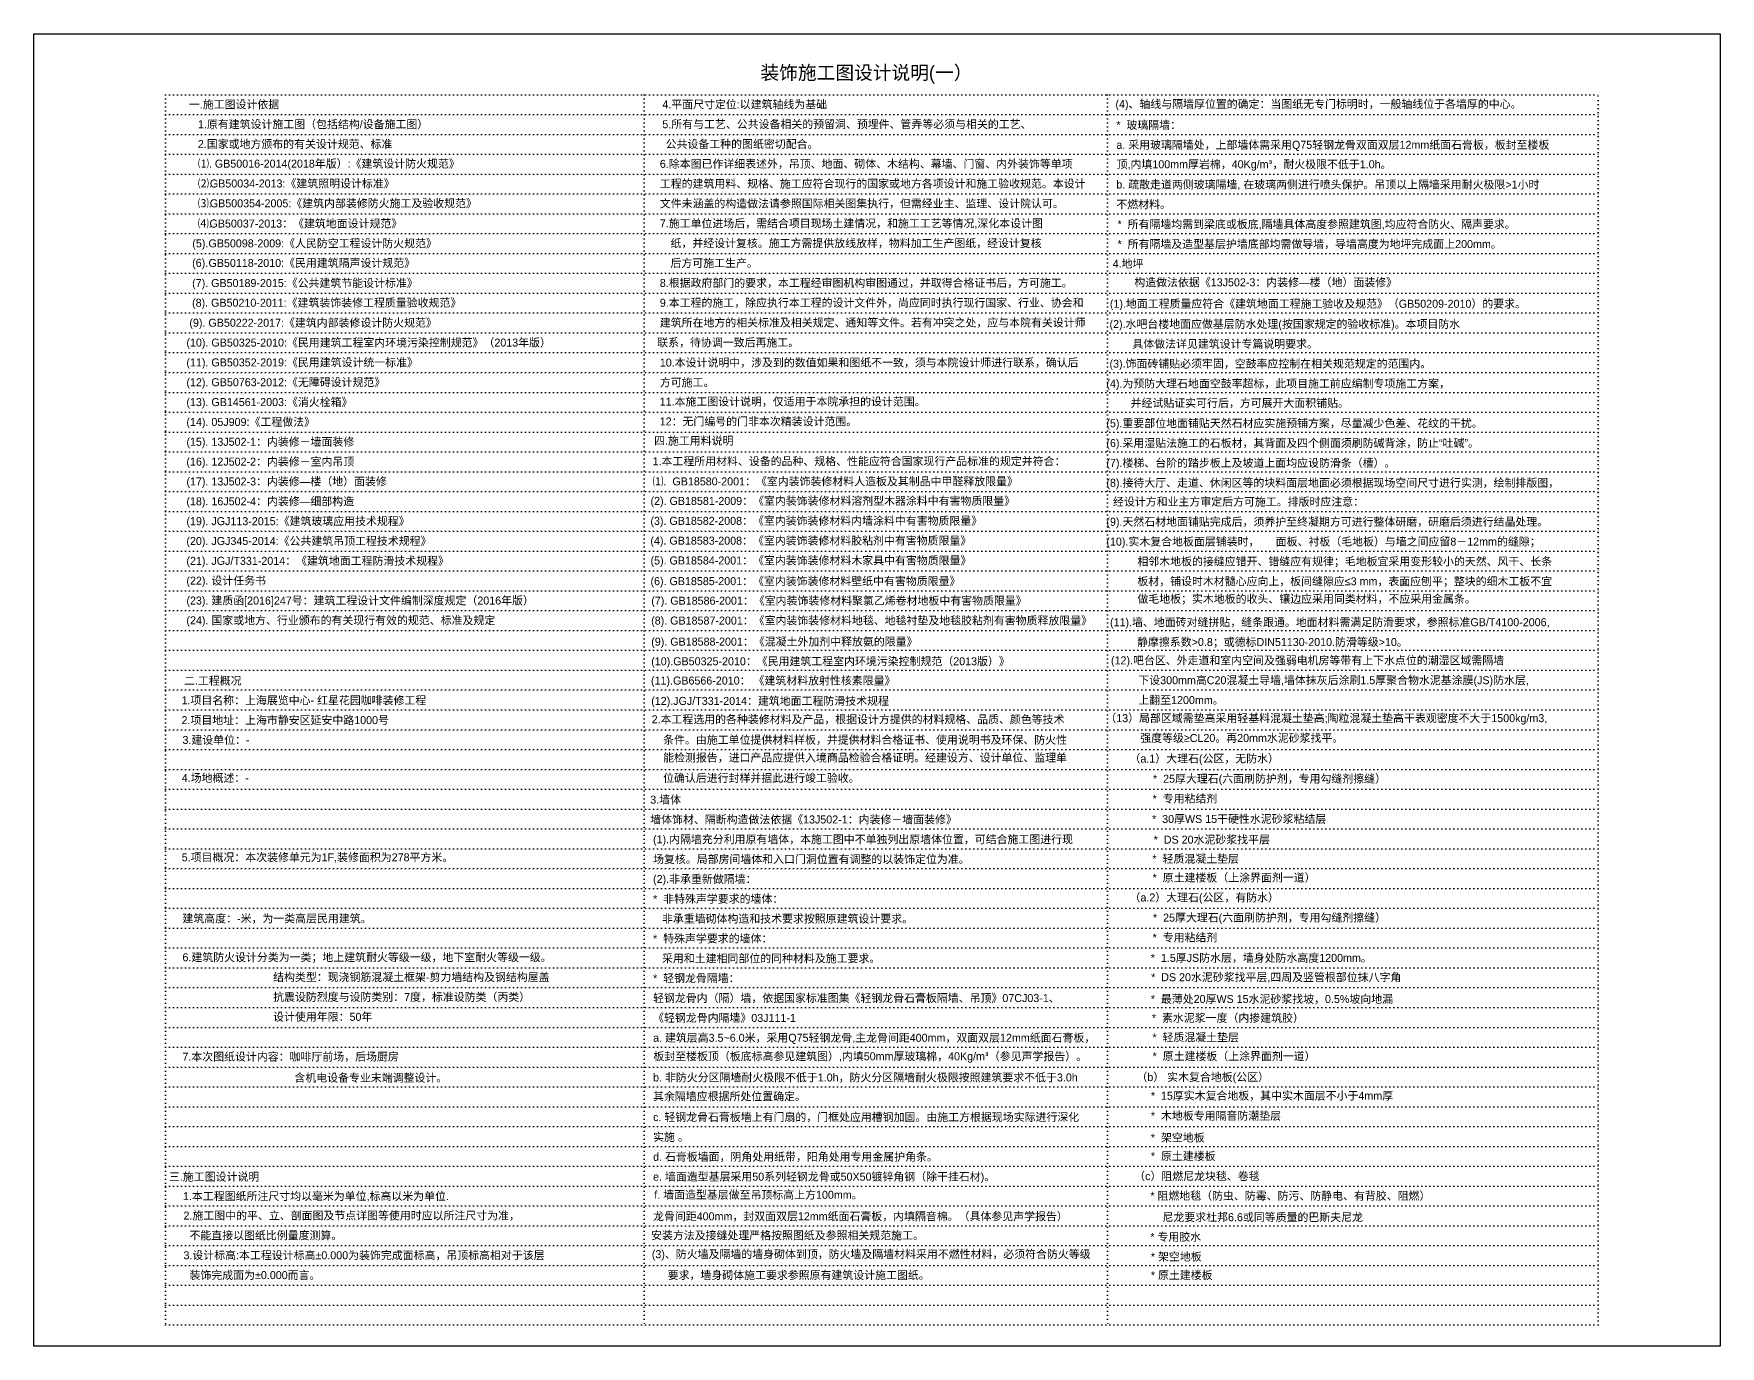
# Model space of a CAD drawing. Header units: millimetres. Extents: x 33357 to 35831, y 3615 to 4189.
# Drawn here: x 33357 to 34095, y 3615 to 4189 of the extents above; entities that cross this region are included whole.
import ezdxf

# ---------------------------------------------------------------- set-up
doc = ezdxf.new("R2010")
doc.units = ezdxf.units.MM
doc.linetypes.add('ACAD_ISO07W100', pattern=[3.5, 0.5, -3])
for name, color, linetype in [('C—图框—文字', 40, 'Continuous'), ('I—平面—填充01(线状)', 8, 'Continuous'), ('I—平面—文字', 40, 'Continuous')]:
    doc.layers.add(name, color=color, linetype=linetype)
doc.styles.add('300', font='SIMYOU.TTF')
doc.styles.add('XD2008', font='SIMYOU.TTF', dxfattribs={"width": 0.7})
doc.styles.add('幼圆', font='SIMYOU.TTF', dxfattribs={"width": 0.7})

msp = doc.modelspace()

# ---------------------------------------------------------------- linework, layer by layer
at = {"layer": 'Defpoints'}
msp.add_lwpolyline([(33357.12, 4189.13), (34094.72, 4189.13), (34094.72, 3615.13), (33357.12, 3615.13)], close=True, dxfattribs=at)
at = {"layer": 'I—平面—填充01(线状)', "linetype": 'ACAD_ISO07W100', "ltscale": 0.5}
for p, q in [((33414.71, 4162.46), (34041.38, 4162.46)), ((33414.71, 4162.46), (33414.71, 3624.44)), ((33624.13, 4162.46), (33624.13, 3624.44)), ((33826.74, 4162.46), (33826.74, 3624.44)), ((34041.38, 3624.44), (34041.38, 4162.46)), ((33414.71, 4153.78), (34041.38, 4153.78)), ((33414.71, 4145.1), (34041.38, 4145.1)), ((33414.71, 4136.42), (34041.38, 4136.42)), ((33414.71, 4127.75), (34041.38, 4127.75)), ((33414.71, 4119.07), (34041.38, 4119.07)), ((33414.71, 4110.39), (34041.38, 4110.39)), ((33414.71, 4101.71), (34041.38, 4101.71)), ((33414.71, 4093.03), (34041.38, 4093.03)), ((33414.71, 4084.36), (34041.38, 4084.36)), ((33414.71, 4075.68), (34041.38, 4075.68)), ((33414.71, 4067), (34041.38, 4067)), ((33414.71, 4058.32), (34041.38, 4058.32)), ((33414.71, 4049.65), (34041.38, 4049.65)), ((33414.71, 4040.97), (34041.38, 4040.97)), ((33414.71, 4032.29), (34041.38, 4032.29)), ((33414.71, 4023.61), (34041.38, 4023.61)), ((33414.71, 4014.94), (34041.38, 4014.94)), ((33414.71, 4006.26), (34041.38, 4006.26)), ((33414.71, 3997.58), (34041.38, 3997.58)), ((33414.71, 3988.9), (34041.38, 3988.9)), ((33414.71, 3980.22), (34041.38, 3980.22)), ((33414.71, 3971.55), (34041.38, 3971.55)), ((33414.71, 3962.87), (34041.38, 3962.87)), ((33414.71, 3954.19), (34041.38, 3954.19)), ((33414.71, 3945.51), (34041.38, 3945.51)), ((33414.71, 3936.84), (34041.38, 3936.84)), ((33414.71, 3928.16), (34041.38, 3928.16)), ((33414.71, 3919.48), (34041.38, 3919.48)), ((33414.71, 3910.8), (34041.38, 3910.8)), ((33414.71, 3902.13), (34041.38, 3902.13)), ((33414.71, 3893.45), (34041.38, 3893.45)), ((33414.71, 3884.77), (34041.38, 3884.77)), ((33414.71, 3876.09), (34041.38, 3876.09)), ((33414.71, 3867.41), (34041.38, 3867.41)), ((33414.71, 3858.74), (34041.38, 3858.74)), ((33414.71, 3850.06), (34041.38, 3850.06)), ((33414.71, 3841.38), (34041.38, 3841.38)), ((33414.71, 3832.7), (34041.38, 3832.7)), ((33414.71, 3824.03), (34041.38, 3824.03)), ((33414.71, 3815.35), (34041.38, 3815.35)), ((33414.71, 3806.67), (34041.38, 3806.67)), ((33414.71, 3797.99), (34041.38, 3797.99)), ((33414.71, 3789.31), (34041.38, 3789.31)), ((33414.71, 3780.64), (34041.38, 3780.64)), ((33414.71, 3771.96), (34041.38, 3771.96)), ((33414.71, 3763.28), (34041.38, 3763.28)), ((33414.71, 3763.28), (34041.38, 3763.28)), ((33414.71, 3754.6), (34041.38, 3754.6)), ((33414.71, 3745.93), (34041.38, 3745.93)), ((33414.71, 3737.25), (34041.38, 3737.25)), ((33414.71, 3728.57), (34041.38, 3728.57)), ((33414.71, 3719.89), (34041.38, 3719.89)), ((33414.71, 3711.22), (34041.38, 3711.22)), ((33414.71, 3702.54), (34041.38, 3702.54)), ((33414.71, 3693.86), (34041.38, 3693.86)), ((33414.71, 3685.18), (34041.38, 3685.18)), ((33414.71, 3676.5), (34041.38, 3676.5)), ((33414.71, 3667.83), (34041.38, 3667.83)), ((33414.71, 3659.15), (34041.38, 3659.15)), ((33414.71, 3650.47), (34041.38, 3650.47)), ((33414.71, 3641.79), (34041.38, 3641.79)), ((33414.71, 3633.12), (34041.38, 3633.12)), ((33414.71, 3624.44), (34041.38, 3624.44))]:
    msp.add_line(p, q, dxfattribs=at)

# ---------------------------------------------------------------- texts
at = {"layer": 'C—图框—文字'}
for s, height, style, p in [('装饰施工图设计说明(一）', 6, '幼圆', (33674.97, 4169.12)), ('一.施工图设计依据', 3.5, '幼圆', (33424.97, 4156.46)), ('4.平面尺寸定位:以建筑轴线为基础', 3.5, '幼圆', (33632.04, 4156.48)), ('(4)、轴线与隔墙厚位置的确定：当图纸无专门标明时，一般轴线位于各墙厚的中心。', 3.5, '幼圆', (33830.2, 4156.63)), ('5.所有与工艺、公共设备相关的预留洞、预埋件、管弄等必须与相关的工艺、', 3.5, '幼圆', (33632.04, 4147.8)), ('*  玻璃隔墙：', 3.5, '300', (33830.59, 4147.46)), ('  公共设备工种的图纸密切配合。', 3.5, '幼圆', (33630.88, 4139.13)), ('a. 采用玻璃隔墙处，上部墙体需采用Q75轻钢龙骨双面双层12mm纸面石膏板，板封至楼板', 3.5, '300', (33830.59, 4138.79)), ('6.除本图已作详细表述外，吊顶、地面、砌体、木结构、幕墙、门窗、内外装饰等单项', 3.5, '幼圆', (33630.94, 4130.46)), ('工程的建筑用料、规格、施工应符合现行的国家或地方各项设计和施工验收规范。本设计', 3.5, '幼圆', (33630.94, 4121.79)), ('b. 疏散走道两侧玻璃隔墙, 在玻璃两侧进行喷头保护。吊顶以上隔墙采用耐火极限>1小时', 3.5, '300', (33830.59, 4121.43)), ('文件未涵盖的构造做法请参照国际相关图集执行，但需经业主、监理、设计院认可。', 3.5, '幼圆', (33630.94, 4113.11)), ('不燃材料。', 3.5, '300', (33830.59, 4112.75)), ('7.施工单位进场后，需结合项目现场土建情况，和施工工艺等情况,深化本设计图', 3.5, '幼圆', (33630.94, 4104.43)), ('*  所有隔墙均需到梁底或板底,隔墙具体高度参照建筑图,均应符合防火、隔声要求。', 3.5, '300', (33831.12, 4104.08)), ('纸，并经设计复核。施工方需提供放线放样，物料加工生产图纸，经设计复核', 3.5, '幼圆', (33635.61, 4095.75)), ('*  所有隔墙及造型基层护墙底部均需做导墙，导墙高度为地坪完成面上200mm。', 3.5, '幼圆', (33831.12, 4095.4)), ('后方可施工生产。', 3.5, '幼圆', (33635.61, 4087.08)), ('4.地坪', 3.5, '300', (33829, 4086.79)), ('8.根据政府部门的要求，本工程经审图机构审图通过，并取得合格证书后，方可施工。', 3.5, '幼圆', (33630.94, 4078.4)), ('9.本工程的施工，除应执行本工程的设计文件外，尚应同时执行现行国家、行业、协会和', 3.5, '幼圆', (33630.94, 4069.72)), ('建筑所在地方的相关标准及相关规定、通知等文件。若有冲突之处，应与本院有关设计师', 3.5, '幼圆', (33630.94, 4061.04)), ('(2).水吧台楼地面应做基层防水处理(按国家规定的验收标准)。本项目防水', 3.5, '幼圆', (33827.6, 4060.42)), (' 联系，待协调一致后再施工。', 3.5, '幼圆', (33628.51, 4052.36)), ('具体做法详见建筑设计专篇说明要求。', 3.5, '幼圆', (33837.59, 4051.74)), ('10.本设计说明中，涉及到的数值如果和图纸不一致，须与本院设计师进行联系，确认后', 3.5, '幼圆', (33630.94, 4043.56)), ('(3).饰面砖铺贴必须牢固，空鼓率应控制在相关规范规定的范围内。', 3.5, '幼圆', (33827.6, 4043.07)), ('方可施工。', 3.5, '幼圆', (33630.94, 4034.88)), (' (4).为预防大理石地面空鼓率超标，此项目施工前应编制专项施工方案，', 3.5, '幼圆', (33824.95, 4034.39)), ('11.本施工图设计说明，仅适用于本院承担的设计范围。', 3.5, '幼圆', (33630.88, 4026.49)), ('并经试贴证实可行后，方可展开大面积铺贴。', 3.5, '幼圆', (33836.84, 4025.88)), ('12：无门编号的门非本次精装设计范围。', 3.5, '幼圆', (33630.88, 4017.81)), (' (5).重要部位地面铺贴天然石材应实施预铺方案，尽量减少色差、花纹的干扰。', 3.5, '幼圆', (33824.95, 4017.03)), ('四.施工用料说明', 3.5, '幼圆', (33628.43, 4009.39)), (' (6).采用湿贴法施工的石板材，其背面及四个侧面须刷防碱背涂，防止“吐碱”。', 3.5, '幼圆', (33824.95, 4008.36)), ('1.本工程所用材料、设备的品种、规格、性能应符合国家现行产品标准的规定并符合：', 3.5, '幼圆', (33627.77, 4000.41)), (' (7).楼梯、台阶的踏步板上及坡道上面均应设防滑条（槽）。', 3.5, '幼圆', (33824.95, 3999.68)), (' (8).接待大厅、走道、休闲区等的块料面层地面必须根据现场空间尺寸进行实测，绘制排版图，', 3.5, '幼圆', (33824.95, 3991)), ('       经设计方和业主方审定后方可施工。排版时应注意：', 3.5, '幼圆', (33820.02, 3982.72)), (' (9).天然石材地面铺贴完成后，须养护至终凝期方可进行整体研磨，研磨后须进行结晶处理。', 3.5, '幼圆', (33824.95, 3973.95)), (' (10).实木复合地板面层铺装时，', 3.5, '幼圆', (33824.95, 3965.27)), ('面板、衬板（毛地板）与墙之间应留8－12mm的缝隙；', 3.5, '幼圆', (33900.28, 3965.27)), ('相邻木地板的接缝应错开、错缝应有规律；毛地板宜采用变形较小的天然、风干、长条', 3.5, '幼圆', (33839.8, 3956.59)), ('(22). 设计任务书', 3.5, '300', (33423.9, 3948.18)), ('板材，铺设时木材髓心应向上，板间缝隙应≤3 mm，表面应刨平；整块的细木工板不宜', 3.5, '幼圆', (33839.8, 3947.91)), ('(23). 建质函[2016]247号：建筑工程设计文件编制深度规定（2016年版）', 3.5, '300', (33423.9, 3939.5)), ('做毛地板；实木地板的收头、镶边应采用同类材料，不应采用金属条。', 3.5, '幼圆', (33839.8, 3940.21)), ('(24). 国家或地方、行业颁布的有关现行有效的规范、标准及规定', 3.5, '300', (33423.9, 3930.83)), ('(11).墙、地面砖对缝拼贴，缝条跟通。地面材料需满足防滑要求，参照标准GB/T4100-2006,', 3.5, '幼圆', (33827.83, 3930.02)), ('静摩擦系数>0.8；或德标DIN51130-2010.防滑等级>10。', 3.5, '幼圆', (33839.68, 3921.34)), ('二.工程概况', 3.5, '300', (33422.84, 3904.43)), ('2.本工程选用的各种装修材料及产品，根据设计方提供的材料规格、品质、颜色等技术', 3.5, '300', (33627.36, 3887.54)), ('条件。由施工单位提供材料样板，并提供材料合格证书、使用说明书及环保、防火性', 3.5, '300', (33632.38, 3878.59)), ('能检测报告，进口产品应提供入境商品检验合格证明。经建设方、设计单位、监理单', 3.5, '300', (33632.38, 3870.78)), ('位确认后进行封样并据此进行竣工验收。', 3.5, '300', (33632.38, 3861.88)), ('3.墙体', 3.5, '300', (33626.75, 3852.42)), ('(1).内隔墙充分利用原有墙体，本施工图中不单独列出原墙体位置，可结合施工图进行现', 3.5, '300', (33627.98, 3835.07)), ('场复核。局部房间墙体和入口门洞位置有调整的以装饰定位为准。', 3.5, '300', (33627.98, 3826.39)), ('(2).非承重新做隔墙：', 3.5, '300', (33627.98, 3817.71)), ('*  非特殊声学要求的墙体：', 3.5, '300', (33627.98, 3809.03)), ('   非承重墙砌体构造和技术要求按照原建筑设计要求。', 3.5, '300', (33627.98, 3800.36)), ('*  特殊声学要求的墙体：', 3.5, '300', (33627.98, 3791.68)), ('   采用和土建相同部位的同种材料及施工要求。', 3.5, '300', (33627.98, 3783)), ('*  轻钢龙骨隔墙：', 3.5, '300', (33627.98, 3774.32)), ('轻钢龙骨内（隔）墙，依据国家标准图集《轻钢龙骨石膏板隔墙、吊顶》07CJ03-1、', 3.5, '300', (33627.98, 3765.65)), ('《轻钢龙骨内隔墙》03J111-1', 3.5, '300', (33627.98, 3756.97)), ('a. 建筑层高3.5~6.0米，采用Q75轻钢龙骨,主龙骨间距400mm，双面双层12mm纸面石膏板，', 3.5, '300', (33627.98, 3748.29)), ('b. 非防火分区隔墙耐火极限不低于1.0h，防火分区隔墙耐火极限按照建筑要求不低于3.0h', 3.5, '300', (33627.98, 3730.93)), ('其余隔墙应根据所处位置确定。', 3.5, '300', (33627.98, 3722.64)), ('c. 轻钢龙骨石膏板墙上有门扇的，门框处应用槽钢加固。由施工方根据现场实际进行深化', 3.5, '300', (33627.98, 3713.58)), ('实施 。 ', 3.5, '300', (33627.98, 3704.9)), ('d. 石膏板墙面，阴角处用纸带，阳角处用专用金属护角条。', 3.5, '300', (33627.98, 3696.22)), ('三.施工图设计说明', 3.5, '幼圆', (33416.25, 3687.51)), ('e. 墙面造型基层采用50系列轻钢龙骨或50X50镀锌角钢（除干挂石材)。', 3.5, '300', (33627.98, 3687.55)), ('1.本工程图纸所注尺寸均以毫米为单位,标高以米为单位.', 3.5, '幼圆', (33422.4, 3679.03)), ('f. 墙面造型基层做至吊顶标高上方100mm。', 3.5, '300', (33628.51, 3679.63)), ('2.施工图中的平、立、剖面图及节点详图等使用时应以所注尺寸为准，', 3.5, '幼圆', (33422.62, 3670.53)), ('龙骨间距400mm，封双面双层12mm纸面石膏板，内填隔音棉。（具体参见声学报告）', 3.5, '幼圆', (33627.98, 3670.19)), ('  不能直接以图纸比例量度测算。', 3.5, '幼圆', (33422.62, 3661.85)), (' 安装方法及接缝处理严格按照图纸及参照相关规范施工。', 3.5, '幼圆', (33625.79, 3661.88)), ('3.设计标高:本工程设计标高±0.000为装饰完成面标高，吊顶标高相对于该层', 3.5, '幼圆', (33422.62, 3653.17)), ('(3)、防火墙及隔墙的墙身砌体到顶，防火墙及隔墙材料采用不燃性材料，必须符合防火等级', 3.5, '幼圆', (33627.43, 3653.65)), ('  装饰完成面为%%p0.000而言。', 3.5, '幼圆', (33422.65, 3644.5)), ('要求，墙身砌体施工要求参照原有建筑设计施工图纸。', 3.5, '幼圆', (33634.39, 3644.49))]:
    msp.add_text(s, height=height, dxfattribs=dict(at, style=style)).set_placement(p)
at = {"layer": 'C—图框—文字', "color": 6}
for s, style, p in [('1.原有建筑设计施工图（包括结构/设备施工图）', '幼圆', (33428.96, 4147.77)), ('2.国家或地方颁布的有关设计规范、标准', '幼圆', (33428.89, 4139.13)), ('⑴. GB50016-2014(2018年版）:《建筑设计防火规范》', '幼圆', (33428.96, 4130.56)), ('⑵.', '幼圆', (33428.96, 4121.88)), ('    GB50034-2013:《建筑照明设计标准》', '幼圆', (33428.96, 4121.88)), ('⑶.', '幼圆', (33428.92, 4113.21)), ('    GB500354-2005:《建筑内部装修防火施工及验收规范》', '幼圆', (33428.92, 4113.21)), ('⑷.', '幼圆', (33428.92, 4104.38)), ('    GB50037-2013：《建筑地面设计规范》', '幼圆', (33428.8, 4104.37)), ('(5).', '幼圆', (33426.48, 4095.7)), ('     GB50098-2009:《人民防空工程设计防火规范》', '幼圆', (33427.06, 4095.69)), ('(6).', '幼圆', (33426.4, 4087.17)), ('     GB50118-2010:《民用建筑隔声设计规范》', '幼圆', (33427.06, 4087.13)), ('(7). GB50189-2015:《公共建筑节能设计标准》', '300', (33426.4, 4078.35)), ('构造做法依据《13J502-3：内装修—楼（地）面装修》', '300', (33838.46, 4078.66)), ('(8). GB50210-2011:《建筑装饰装修工程质量验收规范》', '幼圆', (33426.37, 4069.74)), ('(1).地面工程质量应符合《建筑地面工程施工验收及规范》（GB50209-2010）的要求。', '300', (33827.75, 4069.29)), (' (9). GB50222-2017:《建筑内部装修设计防火规范》', '300', (33423.9, 4060.99)), ('(10). GB50325-2010:《民用建筑工程室内环境污染控制规范》（2013年版） ', '300', (33423.9, 4052.31)), ('(11). GB50352-2019:《民用建筑设计统一标准》', '幼圆', (33423.9, 4043.64)), ('(12). GB50763-2012:《无障碍设计规范》', '300', (33423.9, 4034.96)), ('(13). GB14561-2003:《消火栓箱》', '300', (33423.9, 4026.28)), ('(14). 05J909:《工程做法》', '300', (33423.9, 4017.6)), ('(15). 13J502-1：内装修－墙面装修', '300', (33423.9, 4008.93)), ('(16). 12J502-2：内装修－室内吊顶', '300', (33423.9, 4000.25)), ('(17). 13J502-3：内装修—楼（地）面装修', '300', (33423.9, 3991.57)), ('⑴.  GB18580-2001：《室内装饰装修材料人造板及其制品中甲醛释放限量》 ', '300', (33627.77, 3991.6)), ('(18). 16J502-4：内装修—细部构造', '300', (33423.9, 3982.89)), ('(2). GB18581-2009：《室内装饰装修材料溶剂型木器涂料中有害物质限量》', '300', (33626.87, 3983.07)), ('(19). JGJ113-2015:《建筑玻璃应用技术规程》', '300', (33423.9, 3974.21)), ('(3). GB18582-2008：《室内装饰装修材料内墙涂料中有害物质限量》', '300', (33626.83, 3974.35)), ('(20). JGJ345-2014:《公共建筑吊顶工程技术规程》', '300', (33423.9, 3965.54)), ('(4). GB18583-2008：《室内装饰装修材料胶粘剂中有害物质限量》', '300', (33626.83, 3965.68)), ('(5). GB18584-2001：《室内装饰装修材料木家具中有害物质限量》', '300', (33626.87, 3957.01)), ('(21). JGJ/T331-2014：《建筑地面工程防滑技术规程》', '300', (33423.9, 3956.86)), ('(6). GB18585-2001：《室内装饰装修材料壁纸中有害物质限量》', '300', (33626.85, 3947.98)), ('(7). GB18586-2001：《室内装饰装修材料聚氯乙烯卷材地板中有害物质限量》', '300', (33627.18, 3939.43)), ('(8). GB18587-2001：《室内装饰装修材料地毯、地毯衬垫及地毯胶粘剂有害物质释放限量》', '300', (33627.14, 3930.74)), ('(9). GB18588-2001：《混凝土外加剂中释放氨的限量》', '300', (33627.18, 3921.53)), ('(10).GB50325-2010：《民用建筑工程室内环境污染控制规范（2013版）》', '300', (33627.18, 3912.93)), ('(11).GB6566-2010： 《建筑材料放射性核素限量》', '300', (33627.08, 3904.5)), ('(12).JGJ/T331-2014：建筑地面工程防滑技术规程', '300', (33627.18, 3895.6)), ('墙体饰材、隔断构造做法依据《13J502-1：内装修－墙面装修》 ', '300', (33626.75, 3843.75))]:
    msp.add_text(s, height=3.5, dxfattribs=dict(at, style=style)).set_placement(p)
at = {"layer": 'C—图框—文字', "color": 3}
for s, style, p in [('(12).吧台区、外走道和室内空间及强弱电机房等带有上下水点位的潮湿区域需隔墙', '幼圆', (33828.25, 3913.32)), ('下设300mm高C20混凝土导墙,墙体抹灰后涂刷1.5厚聚合物水泥基涂膜(JS)防水层,', '幼圆', (33840.22, 3904.65)), ('上翻至1200mm。', '幼圆', (33840.22, 3895.97)), ('（13）局部区域需垫高采用轻基料混凝土垫高;陶粒混凝土垫高干表观密度不大于1500kg/m3,', '幼圆', (33825.77, 3888.06)), ('强度等级≥CL20。再20mm水泥砂浆找平。', '幼圆', (33841.03, 3879.38)), ('（a.1）大理石(公区，无防水）', '幼圆', (33836.34, 3870.39)), ('*  25厚大理石(六面刷防护剂，专用勾缝剂擦缝）', '幼圆', (33846.63, 3861.58)), ('*  专用粘结剂', '幼圆', (33846.45, 3852.87)), ('*  30厚WS 15干硬性水泥砂浆粘结层', '幼圆', (33846.21, 3843.98)), ('*  DS 20水泥砂浆找平层', '幼圆', (33846.93, 3834.94)), ('*  轻质混凝土垫层', '幼圆', (33846.36, 3826.56)), ('*  原土建楼板（上涂界面剂一道）', '幼圆', (33846.45, 3818.32)), ('（a.2）大理石(公区，有防水）', '幼圆', (33836.34, 3809.65)), ('*  25厚大理石(六面刷防护剂，专用勾缝剂擦缝）', '幼圆', (33846.63, 3800.84)), ('*  专用粘结剂', '幼圆', (33846.45, 3792.13)), ('*  1.5厚JS防水层，墙身处防水高度1200mm。', '幼圆', (33845.65, 3783.23)), ('*  DS 20水泥砂浆找平层,四周及竖管根部位抹八字角 ', '幼圆', (33845.79, 3774.76)), ('*  最薄处20厚WS 15水泥砂浆找坡，0.5%%%坡向地漏 ', '幼圆', (33845.66, 3765.24)), ('*  素水泥浆一度（内掺建筑胶） ', '幼圆', (33846.13, 3756.96)), ('*  轻质混凝土垫层', '幼圆', (33846.36, 3748.46)), ('*  原土建楼板（上涂界面剂一道）', '幼圆', (33846.45, 3740.22)), ('（b） 实木复合地板(公区）', '幼圆', (33839.38, 3731.1)), ('*  15厚实木复合地板，其中实木面层不小于4mm厚', '幼圆', (33845.69, 3722.94)), ('*  木地板专用隔音防潮垫层', '幼圆', (33845.69, 3714.16)), ('*  架空地板', '幼圆', (33845.69, 3704.61)), ('*  原土建楼板', '幼圆', (33845.69, 3696.53)), ('（c）阻燃尼龙块毯、卷毯', '幼圆', (33838.38, 3687.76)), ('* 阻燃地毯（防虫、防霉、防污、防静电、有背胶、阻燃）', '300', (33845.46, 3679.18)), ('尼龙要求杜邦6.6或同等质量的巴斯夫尼龙', '300', (33850.79, 3669.82)), ('* 专用胶水', '300', (33845.46, 3661.2)), ('* 架空地板', '幼圆', (33845.69, 3652.55)), ('* 原土建楼板', '幼圆', (33845.69, 3644.46))]:
    msp.add_text(s, height=3.5, dxfattribs=dict(at, style=style)).set_placement(p)
at = {"layer": 'C—图框—文字', "color": 1, "style": '幼圆'}
for s, p in [('1.项目名称：上海展览中心- 红星花园咖啡装修工程', (33421.76, 3895.86)), ('2.项目地址：上海市静安区延安中路1000号', (33421.76, 3887.19)), ('3.建设单位：-', (33422.16, 3878.54)), ('建筑高度：-米，为一类高层民用建筑。', (33422.16, 3800.44)), ('6.建筑防火设计分类为一类；地上建筑耐火等级一级，地下室耐火等级一级。', (33422.16, 3783.49)), ('结构类型：现浇钢筋混凝土框架-剪力墙结构及钢结构屋盖', (33461.81, 3774.81)), ('抗震设防烈度与设防类别：7度，标准设防类（丙类）', (33461.81, 3766.13)), ('设计使用年限：50年', (33461.81, 3757.45)), ('7.本次图纸设计内容：咖啡厅前场，后场厨房', (33422.16, 3740.01)), ('含机电设备专业末端调整设计。', (33471.12, 3730.79))]:
    msp.add_text(s, height=3.5, dxfattribs=at).set_placement(p)
at = {"layer": 'C—图框—文字', "color": 1, "char_height": 3.5, "width": 202.2818, "attachment_point": 1, "style": '幼圆'}
for s, insert in [('{\\W1;4.场地概述：-}', (33421.85, 3865.41)), ('{\\W1;5.项目概况：本次装修单元为1F,装修面积为278平方米。\\H1.75278x; }', (33421.85, 3830.7))]:
    msp.add_mtext(s, dxfattribs=dict(at, insert=insert))
at = {"layer": 'I—平面—文字', "char_height": 3.5, "attachment_point": 1, "style": 'XD2008'}
for s, width, insert in [('{\\W1;顶,内填100mm厚岩棉，40Kg/m\\fISOCPEUR|b0|i0|c0|p34;³\\fYouYuan|b0|i0|c134|p49;，耐火极限不低于1.0h。}', 161.2856, (33830.72, 4133.78)), ('{\\W1;板封至楼板顶（板底标高参见建筑图）,内填50mm厚玻璃棉，40Kg/m\\fISOCPEUR|b0|i0|c0|p34;³\\fYouYuan|b0|i0|c134|p49;（参见声学报告）。}', 198.6276, (33628.12, 3743.68))]:
    msp.add_mtext_dynamic_manual_height_columns(s, width=width, gutter_width=1500, heights=[0], dxfattribs=dict(at, insert=insert))

doc.saveas('drawing.dxf')
